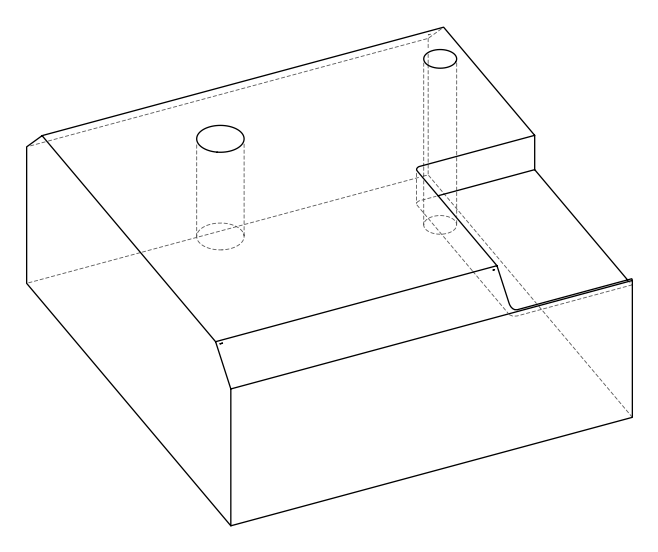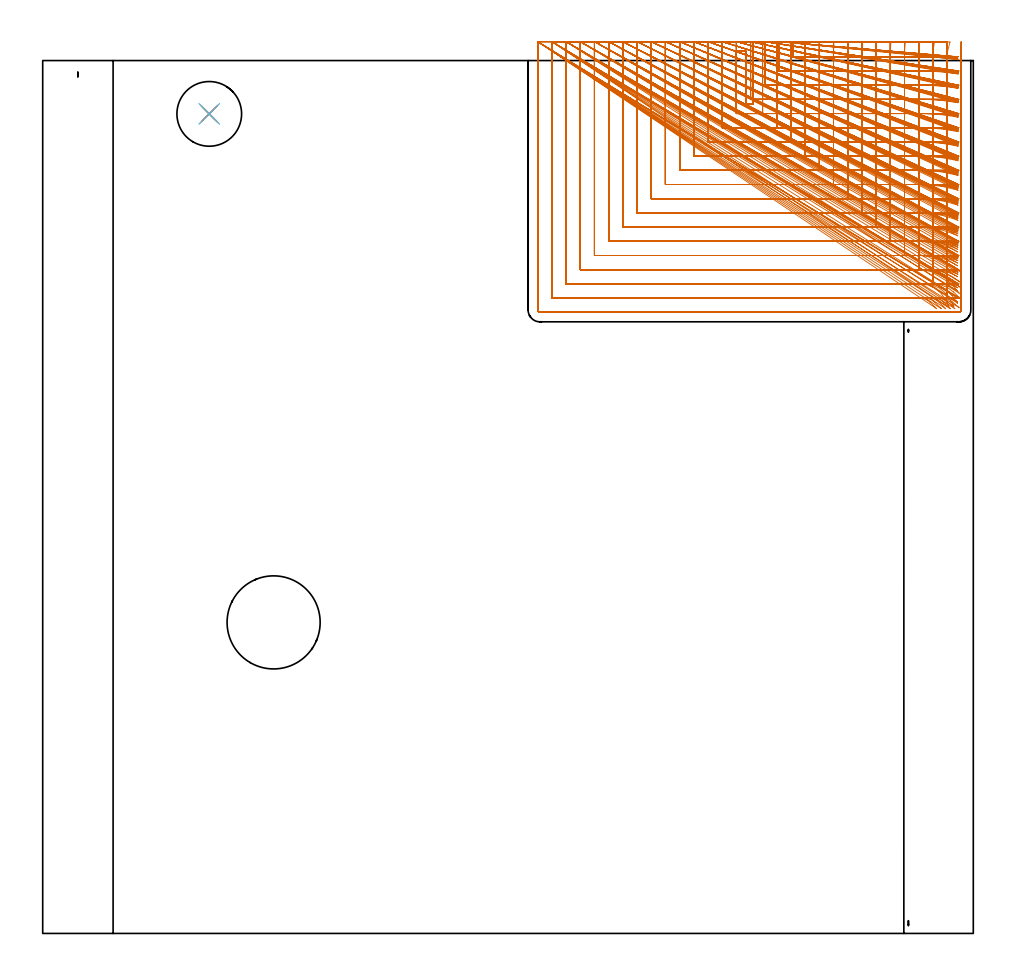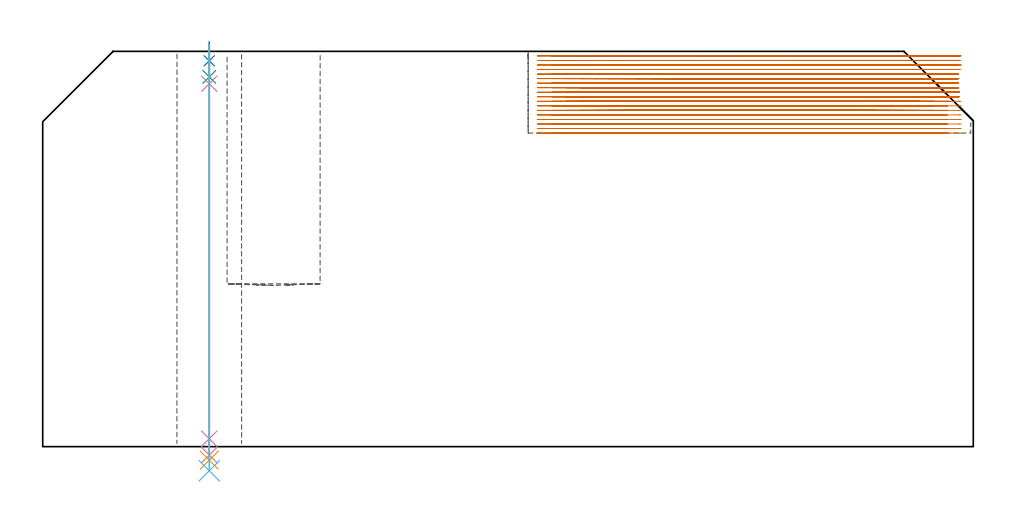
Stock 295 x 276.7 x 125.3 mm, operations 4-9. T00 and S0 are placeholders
(PLAN: 9 operations, 7 tool changes, 203.1 min)
(1 INDEXABLE_INSERT_DRILL_BLIND_HOLE_FROM_SOLID | STEP1POCKET | NXT0302_030 | 0.31 min | 50453 mm3)
(2 AREA_MILL | FG_CHAMFER_SURFACE | UGT0205_001 | 18.12 min | 68800 mm3)
(3 AREA_MILL_1 | FG_CHAMFER_SURFACE_1 | UGT0205_001 | 13.45 min | 60869 mm3)
(4 MILL_SLOT | SLOT_PARTIAL_RECTANGULAR | NXT0201_008 | Follow Part, ap 1.5, ae 75% | 169.48 min | 288285 mm3)
(5 SPOT_DRILL | STEP1HOLE | NXT0321_9005460120000 | 0.05 min | 173 mm3)
(6 DRILL_BLIND_HOLE_INTO_CENTER | STEP1HOLE | UGT0301_178 | 0.04 min | 105 mm3)
(7 GUN_DRILL_THROUGH_HOLE | STEP1HOLE | UGT0307_001 | 0.56 min | 2300 mm3)
(8 SPADE_DRILL_TO_ENLARGE_THROUGH_HOLE | STEP1HOLE | UGT0306_003 | 0.53 min | 12773 mm3)
(9 DRILL_TO_ENLARGE_THROUGH_HOLE | STEP1HOLE | UGT0301_050 | 0.54 min | 25967 mm3)
(TOOL NXT0302_030 | Index. Insert Drill 29.5mm [880-D2950L32-03] | D29.5 PA176 FL89 Z2)
(TOOL UGT0205_001 | Chamfer Mill 20 x 3 x 45 deg. | D20 FL50 Z2)
(TOOL NXT0201_008 | ENDMILL 6mm [2P460-0600-NA 1630] | D6 FL26 Z6)
(TOOL NXT0321_9005460120000 | NC Spot Drill, 142deg, 12mm, Carbide, Uncoated | D12 PA142 FL30 Z2)
(TOOL UGT0301_178 | Twist Drill 5.4 mm | D5.4 PA118 FL55 Z2)
(TOOL UGT0307_001 | Gun Drill 5 mm | D5 PA130 FL24 Z1)
(TOOL UGT0306_003 | Spade Drill 12.5mm | D12.5 PA132 FL10 Z2)
(TOOL UGT0301_050 | Twist Drill 20.5 mm | D20.5 PA118 FL145 Z2)
(OP 4 MILL_SLOT)
G17 G21 G94 G90
T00 M6
G54
G17 G0 G90 X237.9 Y282.7 S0 M3
G43 Z135.3 H1
Z123.861
G94 G1 Y279.7 F250.
Y277.9 F500.
X278.112
G2 X288.656 Y277.211 R81.
G1 X290.143 Y277.016 F250.
X233.4 Y282.7 F500.
Y279.7 F250.
Y273.4 F500.
X278.112
G2 X288.7 Y272.664 R76.5
G1 X290.185 Y272.456 F250.
X228.9 Y282.7 F500.
Y279.7 F250.
Y268.9 F500.
X278.112
G2 X288.7 Y268.117 R72.
G1 X290.183 Y267.897 F250.
X224.4 Y282.7 F500.
Y279.7 F250.
Y264.4 F500.
X278.112
G2 X288.699 Y263.565 R67.5
G1 X290.181 Y263.329 F250.
X219.9 Y282.7 F500.
Y279.7 F250.
Y259.9 F500.
X278.112
G2 X288.699 Y259.004 R63.
G1 X290.178 Y258.752 F250.
X215.4 Y282.7 F500.
Y279.7 F250.
Y255.4 F500.
X278.112
G2 X288.699 Y254.434 R58.5
G1 X290.174 Y254.163 F250.
X210.9 Y282.7 F500.
Y279.7 F250.
Y250.9 F500.
X278.112
G2 X288.699 Y249.852 R54.
G1 X290.17 Y249.558 F250.
X206.4 Y282.7 F500.
Y279.7 F250.
Y246.4 F500.
X278.112
G2 X288.699 Y245.255 R49.5
G1 X290.164 Y244.934 F250.
X201.9 Y282.7 F500.
Y279.7 F250.
Y241.9 F500.
X278.112
G2 X288.698 Y240.637 R45.
G1 X290.156 Y240.284 F250.
X197.4 Y282.7 F500.
Y279.7 F250.
Y237.4 F500.
X278.112
G2 X288.698 Y235.992 R40.5
G1 X290.146 Y235.6 F250.
X192.9 Y282.7 F500.
Y279.7 F250.
Y232.9 F500.
X278.112
G2 X288.698 Y231.308 R36.
G1 X290.132 Y230.867 F250.
X188.4 Y282.7 F500.
Y279.7 F250.
Y228.4 F500.
X278.112
G2 X288.698 Y226.568 R31.5
G1 X290.111 Y226.064 F250.
X183.9 Y282.7 F500.
Y279.7 F250.
Y223.9 F500.
X278.112
G2 X288.698 Y221.739 R27.
G1 X290.077 Y221.15 F250.
X179.4 Y282.7 F500.
Y279.7 F250.
Y219.4 F500.
X278.112
G2 X288.697 Y216.755 R22.5
G1 X290.021 Y216.049 F250.
X174.9 Y282.7 F500.
Y279.7 F250.
Y214.9 F500.
X278.112
G2 X288.697 Y211.459 R18.
G1 X291.124 Y209.695 F250.
X170.4 Y282.7 F500.
Y279.7 F250.
Y210.4 F500.
X278.112
G2 X288.697 Y205.28 R13.5
G1 X290.559 Y202.927 F250.
X165.9 Y282.7 F500.
Y279.7 F250.
Y205.9 F500.
X278.112
G2 X286.154 Y200.941 R9.
G1 X287.501 Y198.26 F250.
X161.4 Y282.7 F500.
Y279.7 F250.
Y201.4 F500.
X278.112
G2 X281.244 Y200.131 R4.5
G1 X283.398 Y198.043 F250.
X156.9 Y282.7 F500.
Y279.7 F250.
Y197.6 F500.
G3 X157.6 Y196.9 R0.7
G1 X278.112
X281.112 F250.
G0 Z135.3
X237.9 Y282.7
Z122.422
G1 Y279.7
Y277.9 F500.
X279.552
G2 X288.619 Y277.391 R81.
G1 X290.11 Y277.223 F250.
X233.4 Y282.7 F500.
Y279.7 F250.
Y273.4 F500.
X279.552
G2 X288.7 Y272.851 R76.5
G1 X290.189 Y272.672 F250.
X228.9 Y282.7 F500.
Y279.7 F250.
Y268.9 F500.
X279.552
G2 X288.7 Y268.317 R72.
G1 X290.187 Y268.126 F250.
X224.4 Y282.7 F500.
Y279.7 F250.
Y264.4 F500.
X279.552
G2 X288.699 Y263.777 R67.5
G1 X290.186 Y263.574 F250.
X219.9 Y282.7 F500.
Y279.7 F250.
Y259.9 F500.
X279.552
G2 X288.699 Y259.232 R63.
G1 X290.183 Y259.015 F250.
X215.4 Y282.7 F500.
Y279.7 F250.
Y255.4 F500.
X279.552
G2 X288.699 Y254.68 R58.5
G1 X290.181 Y254.446 F250.
X210.9 Y282.7 F500.
Y279.7 F250.
Y250.9 F500.
X279.552
G2 X288.699 Y250.12 R54.
G1 X290.177 Y249.866 F250.
X206.4 Y282.7 F500.
Y279.7 F250.
Y246.4 F500.
X279.552
G2 X288.699 Y245.548 R49.5
G1 X290.173 Y245.27 F250.
X201.9 Y282.7 F500.
Y279.7 F250.
Y241.9 F500.
X279.552
G2 X288.698 Y240.961 R45.
G1 X290.167 Y240.656 F250.
X197.4 Y282.7 F500.
Y279.7 F250.
Y237.4 F500.
X279.552
G2 X288.698 Y236.354 R40.5
G1 X290.159 Y236.015 F250.
X192.9 Y282.7 F500.
Y279.7 F250.
Y232.9 F500.
X279.552
G2 X288.698 Y231.719 R36.
G1 X290.149 Y231.338 F250.
X188.4 Y282.7 F500.
Y279.7 F250.
Y228.4 F500.
X279.552
G2 X288.698 Y227.043 R31.5
G1 X290.133 Y226.607 F250.
X183.9 Y282.7 F500.
Y279.7 F250.
Y223.9 F500.
X279.552
G2 X288.698 Y222.304 R27.
G1 X290.109 Y221.796 F250.
X179.4 Y282.7 F500.
Y279.7 F250.
Y219.4 F500.
X279.552
G2 X288.697 Y217.457 R22.5
G1 X290.068 Y216.848 F250.
X174.9 Y282.7 F500.
Y279.7 F250.
Y214.9 F500.
X279.552
G2 X288.697 Y212.404 R18.
G1 X289.989 Y211.642 F250.
X170.4 Y282.7 F500.
Y279.7 F250.
Y210.4 F500.
X279.552
G2 X288.697 Y206.831 R13.5
G1 X290.904 Y204.798 F250.
X165.9 Y282.7 F500.
Y279.7 F250.
Y205.9 F500.
X279.552
G2 X287.347 Y201.399 R9.
G1 X288.846 Y198.8 F250.
X161.4 Y282.7 F500.
Y279.7 F250.
Y201.4 F500.
X279.552
G2 X282.686 Y200.129 R4.5
G1 X284.839 Y198.04 F250.
X156.9 Y282.7 F500.
Y279.7 F250.
Y197.6 F500.
G3 X157.6 Y196.9 R0.7
G1 X279.552
X282.552 F250.
G0 Z135.3
X237.9 Y282.7
Z120.983
G1 Y279.7
Y277.9 F500.
X280.989
G2 X288.579 Y277.544 R81.
G1 X290.072 Y277.403 F250.
X233.4 Y282.7 F500.
Y279.7 F250.
Y273.4 F500.
X280.989
G2 X288.7 Y273.01 R76.5
G1 X290.192 Y272.859 F250.
X228.9 Y282.7 F500.
Y279.7 F250.
Y268.9 F500.
X280.989
G2 X288.7 Y268.486 R72.
G1 X290.191 Y268.325 F250.
X224.4 Y282.7 F500.
Y279.7 F250.
Y264.4 F500.
X280.989
G2 X288.699 Y263.958 R67.5
G1 X290.19 Y263.787 F250.
X219.9 Y282.7 F500.
Y279.7 F250.
Y259.9 F500.
X280.989
G2 X288.699 Y259.426 R63.
G1 X290.188 Y259.243 F250.
X215.4 Y282.7 F500.
Y279.7 F250.
Y255.4 F500.
X280.989
G2 X288.699 Y254.89 R58.5
G1 X290.186 Y254.692 F250.
X210.9 Y282.7 F500.
Y279.7 F250.
Y250.9 F500.
X280.989
G2 X288.699 Y250.347 R54.
G1 X290.183 Y250.133 F250.
X206.4 Y282.7 F500.
Y279.7 F250.
Y246.4 F500.
X280.989
G2 X288.699 Y245.796 R49.5
G1 X290.18 Y245.562 F250.
X201.9 Y282.7 F500.
Y279.7 F250.
Y241.9 F500.
X280.989
G2 X288.698 Y241.235 R45.
G1 X290.176 Y240.978 F250.
X197.4 Y282.7 F500.
Y279.7 F250.
Y237.4 F500.
X280.989
G2 X288.698 Y236.659 R40.5
G1 X290.171 Y236.374 F250.
X192.9 Y282.7 F500.
Y279.7 F250.
Y232.9 F500.
X280.989
G2 X288.698 Y232.065 R36.
G1 X290.163 Y231.744 F250.
X188.4 Y282.7 F500.
Y279.7 F250.
Y228.4 F500.
X280.989
G2 X288.698 Y227.442 R31.5
G1 X290.152 Y227.075 F250.
X183.9 Y282.7 F500.
Y279.7 F250.
Y223.9 F500.
X280.989
G2 X288.698 Y222.776 R27.
G1 X290.135 Y222.348 F250.
X179.4 Y282.7 F500.
Y279.7 F250.
Y219.4 F500.
X280.989
G2 X288.697 Y218.038 R22.5
G1 X290.107 Y217.524 F250.
X174.9 Y282.7 F500.
Y279.7 F250.
Y214.9 F500.
X280.989
G2 X288.697 Y213.166 R18.
G1 X290.053 Y212.524 F250.
X170.4 Y282.7 F500.
Y279.7 F250.
Y210.4 F500.
X280.989
G2 X288.697 Y207.983 R13.5
G1 X291.16 Y206.27 F250.
X165.9 Y282.7 F500.
Y279.7 F250.
Y205.9 F500.
X280.989
G2 X288.257 Y202.207 R9.
G1 X290.026 Y199.784 F250.
X161.4 Y282.7 F500.
Y279.7 F250.
Y201.4 F500.
X280.989
G2 X284.121 Y200.131 R4.5
G1 X286.275 Y198.043 F250.
X156.9 Y282.7 F500.
Y279.7 F250.
Y197.6 F500.
G3 X157.6 Y196.9 R0.7
G1 X280.989
X283.989 F250.
G0 Z135.3
X237.9 Y282.7
Z119.544
G1 Y279.7
Y277.9 F500.
X282.435
G2 X288.539 Y277.67 R81.
G1 X290.035 Y277.557 F250.
X233.4 Y282.7 F500.
Y279.7 F250.
Y273.4 F500.
X282.435
G2 X288.7 Y273.143 R76.5
G1 X290.195 Y273.02 F250.
X228.9 Y282.7 F500.
Y279.7 F250.
Y268.9 F500.
X282.435
G2 X288.7 Y268.627 R72.
G1 X290.194 Y268.496 F250.
X224.4 Y282.7 F500.
Y279.7 F250.
Y264.4 F500.
X282.435
G2 X288.699 Y264.109 R67.5
G1 X290.193 Y263.97 F250.
X219.9 Y282.7 F500.
Y279.7 F250.
Y259.9 F500.
X282.435
G2 X288.699 Y259.588 R63.
G1 X290.192 Y259.439 F250.
X215.4 Y282.7 F500.
Y279.7 F250.
Y255.4 F500.
X282.435
G2 X288.699 Y255.064 R58.5
G1 X290.19 Y254.903 F250.
X210.9 Y282.7 F500.
Y279.7 F250.
Y250.9 F500.
X282.435
G2 X288.699 Y250.536 R54.
G1 X290.189 Y250.362 F250.
X206.4 Y282.7 F500.
Y279.7 F250.
Y246.4 F500.
X282.435
G2 X288.699 Y246.002 R49.5
G1 X290.187 Y245.812 F250.
X201.9 Y282.7 F500.
Y279.7 F250.
Y241.9 F500.
X282.435
G2 X288.698 Y241.462 R45.
G1 X290.184 Y241.253 F250.
X197.4 Y282.7 F500.
Y279.7 F250.
Y237.4 F500.
X282.435
G2 X288.698 Y236.913 R40.5
G1 X290.18 Y236.681 F250.
X192.9 Y282.7 F500.
Y279.7 F250.
Y232.9 F500.
X282.435
G2 X288.698 Y232.351 R36.
G1 X290.175 Y232.09 F250.
X188.4 Y282.7 F500.
Y279.7 F250.
Y228.4 F500.
X282.435
G2 X288.698 Y227.771 R31.5
G1 X290.168 Y227.473 F250.
X183.9 Y282.7 F500.
Y279.7 F250.
Y223.9 F500.
X282.435
G2 X288.698 Y223.164 R27.
G1 X290.157 Y222.816 F250.
X179.4 Y282.7 F500.
Y279.7 F250.
Y219.4 F500.
X282.435
G2 X288.697 Y218.511 R22.5
G1 X290.138 Y218.094 F250.
X174.9 Y282.7 F500.
Y279.7 F250.
Y214.9 F500.
X282.435
G2 X288.697 Y213.776 R18.
G1 X290.103 Y213.254 F250.
X170.4 Y282.7 F500.
Y279.7 F250.
Y210.4 F500.
X282.435
G2 X288.697 Y208.86 R13.5
G1 X290.026 Y208.164 F250.
X165.9 Y282.7 F500.
Y279.7 F250.
Y205.9 F500.
X282.435
G2 X288.696 Y203.366 R9.
G1 X290.851 Y201.279 F250.
X161.4 Y282.7 F500.
Y279.7 F250.
Y201.4 F500.
X282.435
G2 X285.564 Y200.135 R4.5
G1 X287.72 Y198.049 F250.
X156.9 Y282.7 F500.
Y279.7 F250.
Y197.6 F500.
G3 X157.6 Y196.9 R0.7
G1 X282.435
X285.435 F250.
G0 Z135.3
X237.9 Y282.7
Z118.105
G1 Y279.7
Y277.9 F500.
X283.869
G2 X288.504 Y277.767 R81.
G1 X290.001 Y277.681 F250.
X233.4 Y282.7 F500.
Y279.7 F250.
Y273.4 F500.
X283.869
G2 X288.7 Y273.247 R76.5
G1 X290.197 Y273.153 F250.
X228.9 Y282.7 F500.
Y279.7 F250.
Y268.9 F500.
X283.869
G2 X288.7 Y268.738 R72.
G1 X290.196 Y268.637 F250.
X224.4 Y282.7 F500.
Y279.7 F250.
Y264.4 F500.
X283.869
G2 X288.699 Y264.227 R67.5
G1 X290.196 Y264.12 F250.
X219.9 Y282.7 F500.
Y279.7 F250.
Y259.9 F500.
X283.869
G2 X288.699 Y259.715 R63.
G1 X290.195 Y259.6 F250.
X215.4 Y282.7 F500.
Y279.7 F250.
Y255.4 F500.
X283.869
G2 X288.699 Y255.2 R58.5
G1 X290.194 Y255.076 F250.
X210.9 Y282.7 F500.
Y279.7 F250.
Y250.9 F500.
X283.869
G2 X288.699 Y250.684 R54.
G1 X290.193 Y250.549 F250.
X206.4 Y282.7 F500.
Y279.7 F250.
Y246.4 F500.
X283.869
G2 X288.699 Y246.164 R49.5
G1 X290.191 Y246.018 F250.
X201.9 Y282.7 F500.
Y279.7 F250.
Y241.9 F500.
X283.869
G2 X288.698 Y241.64 R45.
G1 X290.19 Y241.479 F250.
X197.4 Y282.7 F500.
Y279.7 F250.
Y237.4 F500.
X283.869
G2 X288.698 Y237.111 R40.5
G1 X290.188 Y236.932 F250.
X192.9 Y282.7 F500.
Y279.7 F250.
Y232.9 F500.
X283.869
G2 X288.698 Y232.575 R36.
G1 X290.184 Y232.374 F250.
X188.4 Y282.7 F500.
Y279.7 F250.
Y228.4 F500.
X283.869
G2 X288.698 Y228.028 R31.5
G1 X290.18 Y227.798 F250.
X183.9 Y282.7 F500.
Y279.7 F250.
Y223.9 F500.
X283.869
G2 X288.698 Y223.465 R27.
G1 X290.173 Y223.197 F250.
X179.4 Y282.7 F500.
Y279.7 F250.
Y219.4 F500.
X283.869
G2 X288.697 Y218.876 R22.5
G1 X290.162 Y218.554 F250.
X174.9 Y282.7 F500.
Y279.7 F250.
Y214.9 F500.
X283.869
G2 X288.697 Y214.24 R18.
G1 X290.142 Y213.838 F250.
X170.4 Y282.7 F500.
Y279.7 F250.
Y210.4 F500.
X283.869
G2 X288.697 Y209.507 R13.5
G1 X290.098 Y208.971 F250.
X165.9 Y282.7 F500.
Y279.7 F250.
Y205.9 F500.
X283.869
G2 X288.697 Y204.496 R9.
G1 X289.963 Y203.691 F250.
X161.4 Y282.7 F500.
Y279.7 F250.
Y201.4 F500.
X283.869
G2 X287. Y200.132 R4.5
G1 X289.155 Y198.045 F250.
X156.9 Y282.7 F500.
Y279.7 F250.
Y197.6 F500.
G3 X157.6 Y196.9 R0.7
G1 X283.869
X286.869 F250.
G0 Z135.3
X237.9 Y282.7
Z116.667
G1 Y279.7
Y277.9 F500.
X285.305
G2 X288.476 Y277.838 R81.
G1 X289.975 Y277.779 F250.
X233.4 Y282.7 F500.
Y279.7 F250.
Y273.4 F500.
X285.305
G2 X288.7 Y273.325 R76.5
G1 X290.198 Y273.258 F250.
X228.9 Y282.7 F500.
Y279.7 F250.
Y268.9 F500.
X285.305
G2 X288.7 Y268.82 R72.
G1 X290.198 Y268.749 F250.
X224.4 Y282.7 F500.
Y279.7 F250.
Y264.4 F500.
X285.305
G2 X288.699 Y264.315 R67.5
G1 X290.198 Y264.239 F250.
X219.9 Y282.7 F500.
Y279.7 F250.
Y259.9 F500.
X285.305
G2 X288.699 Y259.808 R63.
G1 X290.197 Y259.728 F250.
X215.4 Y282.7 F500.
Y279.7 F250.
Y255.4 F500.
X285.305
G2 X288.699 Y255.301 R58.5
G1 X290.197 Y255.214 F250.
X210.9 Y282.7 F500.
Y279.7 F250.
Y250.9 F500.
X285.305
G2 X288.699 Y250.793 R54.
G1 X290.196 Y250.699 F250.
X206.4 Y282.7 F500.
Y279.7 F250.
Y246.4 F500.
X285.305
G2 X288.699 Y246.284 R49.5
G1 X290.195 Y246.181 F250.
X201.9 Y282.7 F500.
Y279.7 F250.
Y241.9 F500.
X285.305
G2 X288.698 Y241.772 R45.
G1 X290.194 Y241.659 F250.
X197.4 Y282.7 F500.
Y279.7 F250.
Y237.4 F500.
X285.305
G2 X288.698 Y237.258 R40.5
G1 X290.193 Y237.132 F250.
X192.9 Y282.7 F500.
Y279.7 F250.
Y232.9 F500.
X285.305
G2 X288.698 Y232.74 R36.
G1 X290.191 Y232.598 F250.
X188.4 Y282.7 F500.
Y279.7 F250.
Y228.4 F500.
X285.305
G2 X288.698 Y228.217 R31.5
G1 X290.189 Y228.055 F250.
X183.9 Y282.7 F500.
Y279.7 F250.
Y223.9 F500.
X285.305
G2 X288.698 Y223.686 R27.
G1 X290.186 Y223.497 F250.
X179.4 Y282.7 F500.
Y279.7 F250.
Y219.4 F500.
X285.305
G2 X288.697 Y219.143 R22.5
G1 X290.18 Y218.917 F250.
X174.9 Y282.7 F500.
Y279.7 F250.
Y214.9 F500.
X285.305
G2 X288.697 Y214.577 R18.
G1 X290.17 Y214.295 F250.
X170.4 Y282.7 F500.
Y279.7 F250.
Y210.4 F500.
X285.305
G2 X288.697 Y209.967 R13.5
G1 X290.149 Y209.59 F250.
X165.9 Y282.7 F500.
Y279.7 F250.
Y205.9 F500.
X285.305
G2 X288.697 Y205.236 R9.
G1 X290.086 Y204.671 F250.
X161.4 Y282.7 F500.
Y279.7 F250.
Y201.4 F500.
X285.305
G2 X288.218 Y200.33 R4.5
G1 X290.504 Y198.388 F250.
X156.9 Y282.7 F500.
Y279.7 F250.
Y197.6 F500.
G3 X157.6 Y196.9 R0.7
G1 X285.305
X288.305 F250.
G0 Z135.3
X237.9 Y282.7
Z115.228
G1 Y279.7
Y277.9 F500.
X286.665
G2 X288.458 Y277.88 R81.
G1 X289.958 Y277.847 F250.
X233.4 Y282.7 F500.
Y279.7 F250.
Y273.4 F500.
X286.665
G2 X288.7 Y273.373 R76.5
G1 X290.199 Y273.333 F250.
X228.9 Y282.7 F500.
Y279.7 F250.
Y268.9 F500.
X286.665
G2 X288.7 Y268.871 R72.
G1 X290.199 Y268.829 F250.
X224.4 Y282.7 F500.
Y279.7 F250.
Y264.4 F500.
X286.665
G2 X288.699 Y264.369 R67.5
G1 X290.199 Y264.324 F250.
X219.9 Y282.7 F500.
Y279.7 F250.
Y259.9 F500.
X286.665
G2 X288.699 Y259.867 R63.
G1 X290.198 Y259.819 F250.
X215.4 Y282.7 F500.
Y279.7 F250.
Y255.4 F500.
X286.665
G2 X288.699 Y255.365 R58.5
G1 X290.198 Y255.312 F250.
X210.9 Y282.7 F500.
Y279.7 F250.
Y250.9 F500.
X286.665
G2 X288.699 Y250.862 R54.
G1 X290.198 Y250.805 F250.
X206.4 Y282.7 F500.
Y279.7 F250.
Y246.4 F500.
X286.665
G2 X288.699 Y246.358 R49.5
G1 X290.197 Y246.297 F250.
X201.9 Y282.7 F500.
Y279.7 F250.
Y241.9 F500.
X286.665
G2 X288.698 Y241.854 R45.
G1 X290.197 Y241.786 F250.
X197.4 Y282.7 F500.
Y279.7 F250.
Y237.4 F500.
X286.665
G2 X288.698 Y237.349 R40.5
G1 X290.196 Y237.274 F250.
X192.9 Y282.7 F500.
Y279.7 F250.
Y232.9 F500.
X286.665
G2 X288.698 Y232.843 R36.
G1 X290.196 Y232.758 F250.
X188.4 Y282.7 F500.
Y279.7 F250.
Y228.4 F500.
X286.665
G2 X288.698 Y228.334 R31.5
G1 X290.195 Y228.238 F250.
X183.9 Y282.7 F500.
Y279.7 F250.
Y223.9 F500.
X286.665
G2 X288.698 Y223.823 R27.
G1 X290.193 Y223.71 F250.
X179.4 Y282.7 F500.
Y279.7 F250.
Y219.4 F500.
X286.665
G2 X288.697 Y219.308 R22.5
G1 X290.191 Y219.173 F250.
X174.9 Y282.7 F500.
Y279.7 F250.
Y214.9 F500.
X286.665
G2 X288.697 Y214.785 R18.
G1 X290.188 Y214.616 F250.
X170.4 Y282.7 F500.
Y279.7 F250.
Y210.4 F500.
X286.665
G2 X288.697 Y210.246 R13.5
G1 X290.18 Y210.02 F250.
X165.9 Y282.7 F500.
Y279.7 F250.
Y205.9 F500.
X286.665
G2 X288.697 Y205.668 R9.
G1 X290.158 Y205.329 F250.
X161.4 Y282.7 F500.
Y279.7 F250.
Y201.4 F500.
X286.665
G2 X288.697 Y200.915 R4.5
G1 X290.035 Y200.238 F250.
X156.9 Y282.7 F500.
Y279.7 F250.
Y197.6 F500.
G3 X157.6 Y196.9 R0.7
G1 X286.665
X289.665 F250.
G0 Z135.3
X237.9 Y282.7
Z113.789
G1 Y279.7
Y277.9 F500.
X287.812
G2 X288.451 Y277.897 R81.
G1 X289.951 Y277.886 F250.
X233.4 Y282.7 F500.
Y279.7 F250.
Y273.4 F500.
X287.812
G2 X288.7 Y273.395 R76.5
G1 X290.2 Y273.377 F250.
X228.9 Y282.7 F500.
Y279.7 F250.
Y268.9 F500.
X287.812
G2 X288.7 Y268.895 R72.
G1 X290.2 Y268.876 F250.
X224.4 Y282.7 F500.
Y279.7 F250.
Y264.4 F500.
X287.812
G2 X288.699 Y264.394 R67.5
G1 X290.199 Y264.374 F250.
X219.9 Y282.7 F500.
Y279.7 F250.
Y259.9 F500.
X287.812
G2 X288.699 Y259.894 R63.
G1 X290.199 Y259.873 F250.
X215.4 Y282.7 F500.
Y279.7 F250.
Y255.4 F500.
X287.812
G2 X288.699 Y255.393 R58.5
G1 X290.199 Y255.371 F250.
X210.9 Y282.7 F500.
Y279.7 F250.
Y250.9 F500.
X287.812
G2 X288.699 Y250.893 R54.
G1 X290.199 Y250.868 F250.
X206.4 Y282.7 F500.
Y279.7 F250.
Y246.4 F500.
X287.812
G2 X288.699 Y246.392 R49.5
G1 X290.198 Y246.365 F250.
X201.9 Y282.7 F500.
Y279.7 F250.
Y241.9 F500.
X287.812
G2 X288.698 Y241.891 R45.
G1 X290.198 Y241.862 F250.
X197.4 Y282.7 F500.
Y279.7 F250.
Y237.4 F500.
X287.812
G2 X288.698 Y237.39 R40.5
G1 X290.198 Y237.357 F250.
X192.9 Y282.7 F500.
Y279.7 F250.
Y232.9 F500.
X287.812
G2 X288.698 Y232.889 R36.
G1 X290.198 Y232.852 F250.
X188.4 Y282.7 F500.
Y279.7 F250.
Y228.4 F500.
X287.812
G2 X288.698 Y228.388 R31.5
G1 X290.197 Y228.345 F250.
X183.9 Y282.7 F500.
Y279.7 F250.
Y223.9 F500.
X287.812
G2 X288.698 Y223.885 R27.
G1 X290.197 Y223.836 F250.
X179.4 Y282.7 F500.
Y279.7 F250.
Y219.4 F500.
X287.812
G2 X288.697 Y219.383 R22.5
G1 X290.196 Y219.324 F250.
X174.9 Y282.7 F500.
Y279.7 F250.
Y214.9 F500.
X287.812
G2 X288.697 Y214.878 R18.
G1 X290.195 Y214.804 F250.
X170.4 Y282.7 F500.
Y279.7 F250.
Y210.4 F500.
X287.812
G2 X288.697 Y210.371 R13.5
G1 X290.194 Y210.273 F250.
X165.9 Y282.7 F500.
Y279.7 F250.
Y205.9 F500.
X287.812
G2 X288.697 Y205.856 R9.
G1 X290.19 Y205.709 F250.
X161.4 Y282.7 F500.
Y279.7 F250.
Y201.4 F500.
X287.812
G2 X288.697 Y201.312 R4.5
G1 X290.197 F250.
X156.9 Y282.7 F500.
Y279.7 F250.
Y197.6 F500.
G3 X157.6 Y196.9 R0.7
G1 X287.812
X289.312 F250.
G0 Z135.3
X237.9 Y282.7
Z112.35
G1 Y279.7
Y277.9 F500.
X288.699
X290.199 F250.
X233.4 Y282.7 F500.
Y279.7 F250.
Y273.4 F500.
X288.95
X290.45 F250.
X228.9 Y282.7 F500.
Y279.7 F250.
Y268.9 F500.
X288.95
X290.45 F250.
X224.4 Y282.7 F500.
Y279.7 F250.
Y264.4 F500.
X288.949
X290.449 F250.
X219.9 Y282.7 F500.
Y279.7 F250.
Y259.9 F500.
X288.949
X290.449 F250.
X215.4 Y282.7 F500.
Y279.7 F250.
Y255.4 F500.
X288.949
X290.449 F250.
X210.9 Y282.7 F500.
Y279.7 F250.
Y250.9 F500.
X288.949
X290.449 F250.
X206.4 Y282.7 F500.
Y279.7 F250.
Y246.4 F500.
X288.949
X290.449 F250.
X201.9 Y282.7 F500.
Y279.7 F250.
Y241.9 F500.
X288.949
X290.449 F250.
X197.4 Y282.7 F500.
Y279.7 F250.
Y237.4 F500.
X288.949
X290.449 F250.
X192.9 Y282.7 F500.
Y279.7 F250.
Y232.9 F500.
X288.949
X290.449 F250.
X188.4 Y282.7 F500.
Y279.7 F250.
Y228.4 F500.
X288.948
X290.448 F250.
X183.9 Y282.7 F500.
Y279.7 F250.
Y223.9 F500.
X288.948
X290.448 F250.
X179.4 Y282.7 F500.
Y279.7 F250.
Y219.4 F500.
X288.948
X290.448 F250.
X174.9 Y282.7 F500.
Y279.7 F250.
Y214.9 F500.
X288.948
X290.448 F250.
X170.4 Y282.7 F500.
Y279.7 F250.
Y210.4 F500.
X288.948
X290.448 F250.
X165.9 Y282.7 F500.
Y279.7 F250.
Y205.9 F500.
X288.948
X290.448 F250.
X161.4 Y282.7 F500.
Y279.7 F250.
Y201.4 F500.
X288.948
X290.448 Y201.399 F250.
X156.9 Y282.7 F500.
Y279.7 F250.
Y197.6 F500.
G3 X157.6 Y196.9 R0.7
G1 X288.945
X290.445 F250.
G0 Z135.3
X237.9 Y282.7
Z110.911
G1 Y279.7
Y277.9 F500.
X290.138
X233.4 Y282.7
Y279.7 F250.
Y273.4 F500.
X290.389
X228.9 Y282.7
Y279.7 F250.
Y268.9 F500.
X290.388
X224.4 Y282.7
Y279.7 F250.
Y264.4 F500.
X290.388
X219.9 Y282.7
Y279.7 F250.
Y259.9 F500.
X290.388
X215.4 Y282.7
Y279.7 F250.
Y255.4 F500.
X290.388
X210.9 Y282.7
Y279.7 F250.
Y250.9 F500.
X290.388
X206.4 Y282.7
Y279.7 F250.
Y246.4 F500.
X290.388
X201.9 Y282.7
Y279.7 F250.
Y241.9 F500.
X290.388
X197.4 Y282.7
Y279.7 F250.
Y237.4 F500.
X290.388
X192.9 Y282.7
Y279.7 F250.
Y232.9 F500.
X290.387
X188.4 Y282.7
Y279.7 F250.
Y228.4 F500.
X290.387
X183.9 Y282.7
Y279.7 F250.
Y223.9 F500.
X290.387
X179.4 Y282.7
Y279.7 F250.
Y219.4 F500.
X290.387
X174.9 Y282.7
Y279.7 F250.
Y214.9 F500.
X290.387
X170.4 Y282.7
Y279.7 F250.
Y210.4 F500.
X290.387
X165.9 Y282.7
Y279.7 F250.
Y205.9 F500.
X290.387
X161.4 Y282.7
Y279.7 F250.
Y201.4 F500.
X290.387
X156.9 Y282.7
Y279.7 F250.
Y197.6 F500.
G3 X157.6 Y196.9 R0.7
G1 X290.385
G0 Z135.3
X225.263 Y282.7
Z109.472
G1 X225.21 Y279.7 F250.
G3 X225.2 Y278.536 R66. F500.
G1 Y262.9
X222.9
Y279.7
X219.9
Y259.9
X228.2
Y278.536
G2 X228.211 Y279.7 R63.
G1 X228.266 Y282.699 F250.
X215.4 Y282.7
Y279.7
Y255.4 F500.
X232.7
Y278.536
G2 X232.712 Y279.7 R58.5
G1 X232.771 Y282.699 F250.
X210.9 Y282.7
Y279.7
Y250.9 F500.
X237.2
Y278.536
G2 X237.213 Y279.7 R54.
G1 X237.277 Y282.699 F250.
X206.4 Y282.7
Y279.7
Y246.4 F500.
X241.7
Y278.536
G2 X241.714 Y279.7 R49.5
G1 X241.784 Y282.699 F250.
X201.9 Y282.7
Y279.7
Y241.9 F500.
X246.2
Y278.536
G2 X246.215 Y279.7 R45.
G1 X246.293 Y282.699 F250.
X197.4 Y282.7
Y279.7
Y237.4 F500.
X250.7
Y278.536
G2 X250.717 Y279.7 R40.5
G1 X250.803 Y282.699 F250.
X192.9 Y282.7
Y279.7
Y232.9 F500.
X255.2
Y278.536
G2 X255.219 Y279.7 R36.
G1 X255.316 Y282.698 F250.
X188.4 Y282.7
Y279.7
Y228.4 F500.
X259.7
Y278.536
G2 X259.722 Y279.7 R31.5
G1 X259.832 Y282.698 F250.
X183.9 Y282.7
Y279.7
Y223.9 F500.
X264.2
Y278.536
G2 X264.225 Y279.7 R27.
G1 X264.354 Y282.697 F250.
X179.4 Y282.7
Y279.7
Y219.4 F500.
X268.7
Y278.536
G2 X268.73 Y279.7 R22.5
G1 X268.885 Y282.696 F250.
X174.9 Y282.7
Y279.7
Y214.9 F500.
X273.2
Y278.536
G2 X273.238 Y279.7 R18.
G1 X273.432 Y282.694 F250.
X170.4 Y282.7
Y279.7
Y210.4 F500.
X277.7
Y278.536
G2 X277.75 Y279.7 R13.5
G1 X278.009 Y282.689 F250.
X165.9 Y282.7
Y279.7
Y205.9 F500.
X282.2
Y278.536
G2 X282.276 Y279.7 R9.
G1 X282.664 Y282.675 F250.
X161.4 Y282.7
Y279.7
Y201.4 F500.
X286.7
Y278.536
G2 X286.853 Y279.7 R4.5
G1 X287.629 Y282.598 F250.
X156.9 Y282.7
Y279.7
Y197.6 F500.
G3 X157.6 Y196.9 R0.7
G1 X290.5
G3 X291.2 Y197.6 R0.7
G1 Y278.536
Y281.536 F250.
G0 X225.207 Y282.7 Z108.033
G1 X225.2 Y279.7
Y279.551 F500.
Y262.9
X222.9
Y279.7
X219.9
Y259.9
X228.2
Y279.551
Y279.7
X228.207 Y282.7 F250.
X215.4
Y279.7
Y255.4 F500.
X232.7
Y279.551
Y279.7
X232.708 Y282.7 F250.
X210.9
Y279.7
Y250.9 F500.
X237.2
Y279.551
Y279.7
X237.208 Y282.7 F250.
X206.4
Y279.7
Y246.4 F500.
X241.7
Y279.551
Y279.7
X241.709 Y282.7 F250.
X201.9
Y279.7
Y241.9 F500.
X246.2
Y279.551
Y279.7
X246.21 Y282.7 F250.
X197.4
Y279.7
Y237.4 F500.
X250.7
Y279.551
Y279.7
X250.711 Y282.7 F250.
X192.9
Y279.7
Y232.9 F500.
X255.2
Y279.551
Y279.7
X255.213 Y282.7 F250.
X188.4
Y279.7
Y228.4 F500.
X259.7
Y279.551
Y279.7
X259.715 Y282.7 F250.
X183.9
Y279.7
Y223.9 F500.
X264.2
Y279.551
Y279.7
X264.217 Y282.7 F250.
X179.4
Y279.7
Y219.4 F500.
X268.7
Y279.551
Y279.7
X268.72 Y282.7 F250.
X174.9
Y279.7
Y214.9 F500.
X273.2
Y279.551
X273.201 Y279.7
X273.225 Y282.7 F250.
X170.4
Y279.7
Y210.4 F500.
X277.7
Y279.551
X277.701 Y279.7
X277.734 Y282.7 F250.
X165.9
Y279.7
Y205.9 F500.
X282.2
Y279.551
X282.201 Y279.7
X282.251 Y282.7 F250.
X161.4
Y279.7
Y201.4 F500.
X286.7
Y279.551
X286.702 Y279.7
X286.802 Y282.698 F250.
X156.9 Y282.7
Y279.7
Y197.6 F500.
G3 X157.6 Y196.9 R0.7
G1 X290.5
G3 X291.2 Y197.6 R0.7
G1 Y279.551
Y282.551 F250.
G0 X225.2 Y282.7 Z106.594
G1 Y279.7
Y262.9 F500.
X222.9
Y279.7
X219.9
Y259.9
X228.2
Y279.7
Y282.7 F250.
X215.4
Y279.7
Y255.4 F500.
X232.7
Y279.7
Y282.7 F250.
X210.9
Y279.7
Y250.9 F500.
X237.2
Y279.7
Y282.7 F250.
X206.4
Y279.7
Y246.4 F500.
X241.7
Y279.7
Y282.7 F250.
X201.9
Y279.7
Y241.9 F500.
X246.2
Y279.7
Y282.7 F250.
X197.4
Y279.7
Y237.4 F500.
X250.7
Y279.7
Y282.7 F250.
X192.9
Y279.7
Y232.9 F500.
X255.2
Y279.7
Y282.7 F250.
X188.4
Y279.7
Y228.4 F500.
X259.7
Y279.7
Y282.7 F250.
X183.9
Y279.7
Y223.9 F500.
X264.2
Y279.7
Y282.7 F250.
X179.4
Y279.7
Y219.4 F500.
X268.7
Y279.7
Y282.7 F250.
X174.9
Y279.7
Y214.9 F500.
X273.2
Y279.7
Y282.7 F250.
X170.4
Y279.7
Y210.4 F500.
X277.7
Y279.7
Y282.7 F250.
X165.9
Y279.7
Y205.9 F500.
X282.2
Y279.7
Y282.7 F250.
X161.4
Y279.7
Y201.4 F500.
X286.7
Y279.7
Y282.7 F250.
X156.9
Y279.7
Y197.6 F500.
G3 X157.6 Y196.9 R0.7
G1 X290.5
G3 X291.2 Y197.6 R0.7
G1 Y279.7
Y282.7 F250.
G0 X225.2 Z105.156
G1 Y279.7
Y262.9 F500.
X222.9
Y279.7
X219.9
Y259.9
X228.2
Y279.7
Y282.7 F250.
X215.4
Y279.7
Y255.4 F500.
X232.7
Y279.7
Y282.7 F250.
X210.9
Y279.7
Y250.9 F500.
X237.2
Y279.7
Y282.7 F250.
X206.4
Y279.7
Y246.4 F500.
X241.7
Y279.7
Y282.7 F250.
X201.9
Y279.7
Y241.9 F500.
X246.2
Y279.7
Y282.7 F250.
X197.4
Y279.7
Y237.4 F500.
X250.7
Y279.7
Y282.7 F250.
X192.9
Y279.7
Y232.9 F500.
X255.2
Y279.7
Y282.7 F250.
X188.4
Y279.7
Y228.4 F500.
X259.7
Y279.7
Y282.7 F250.
X183.9
Y279.7
Y223.9 F500.
X264.2
Y279.7
Y282.7 F250.
X179.4
Y279.7
Y219.4 F500.
X268.7
Y279.7
Y282.7 F250.
X174.9
Y279.7
Y214.9 F500.
X273.2
Y279.7
Y282.7 F250.
X170.4
Y279.7
Y210.4 F500.
X277.7
Y279.7
Y282.7 F250.
X165.9
Y279.7
Y205.9 F500.
X282.2
Y279.7
Y282.7 F250.
X161.4
Y279.7
Y201.4 F500.
X286.7
Y279.7
Y282.7 F250.
X156.9
Y279.7
Y197.6 F500.
G3 X157.6 Y196.9 R0.7
G1 X290.5
G3 X291.2 Y197.6 R0.7
G1 Y279.7
Y282.7 F250.
G0 X225.2 Z103.717
G1 Y279.7
Y262.9 F500.
X222.9
Y279.7
X219.9
Y259.9
X228.2
Y279.7
Y282.7 F250.
X215.4
Y279.7
Y255.4 F500.
X232.7
Y279.7
Y282.7 F250.
X210.9
Y279.7
Y250.9 F500.
X237.2
Y279.7
Y282.7 F250.
X206.4
Y279.7
Y246.4 F500.
X241.7
Y279.7
Y282.7 F250.
X201.9
Y279.7
Y241.9 F500.
X246.2
Y279.7
Y282.7 F250.
X197.4
Y279.7
Y237.4 F500.
X250.7
Y279.7
Y282.7 F250.
X192.9
Y279.7
Y232.9 F500.
X255.2
Y279.7
Y282.7 F250.
X188.4
Y279.7
Y228.4 F500.
X259.7
Y279.7
Y282.7 F250.
X183.9
Y279.7
Y223.9 F500.
X264.2
Y279.7
Y282.7 F250.
X179.4
Y279.7
Y219.4 F500.
X268.7
Y279.7
Y282.7 F250.
X174.9
Y279.7
Y214.9 F500.
X273.2
Y279.7
Y282.7 F250.
X170.4
Y279.7
Y210.4 F500.
X277.7
Y279.7
Y282.7 F250.
X165.9
Y279.7
Y205.9 F500.
X282.2
Y279.7
Y282.7 F250.
X161.4
Y279.7
Y201.4 F500.
X286.7
Y279.7
Y282.7 F250.
X156.9
Y279.7
Y197.6 F500.
G3 X157.6 Y196.9 R0.7
G1 X290.5
G3 X291.2 Y197.6 R0.7
G1 Y279.7
Y282.7 F250.
G0 X225.2 Z102.278
G1 Y279.7
Y262.9 F500.
X222.9
Y279.7
X219.9
Y259.9
X228.2
Y279.7
Y282.7 F250.
X215.4
Y279.7
Y255.4 F500.
X232.7
Y279.7
Y282.7 F250.
X210.9
Y279.7
Y250.9 F500.
X237.2
Y279.7
Y282.7 F250.
X206.4
Y279.7
Y246.4 F500.
X241.7
Y279.7
Y282.7 F250.
X201.9
Y279.7
Y241.9 F500.
X246.2
Y279.7
Y282.7 F250.
X197.4
Y279.7
Y237.4 F500.
X250.7
Y279.7
Y282.7 F250.
X192.9
Y279.7
Y232.9 F500.
X255.2
Y279.7
Y282.7 F250.
X188.4
Y279.7
Y228.4 F500.
X259.7
Y279.7
Y282.7 F250.
X183.9
Y279.7
Y223.9 F500.
X264.2
Y279.7
Y282.7 F250.
X179.4
Y279.7
Y219.4 F500.
X268.7
Y279.7
Y282.7 F250.
X174.9
Y279.7
Y214.9 F500.
X273.2
Y279.7
Y282.7 F250.
X170.4
Y279.7
Y210.4 F500.
X277.7
Y279.7
Y282.7 F250.
X165.9
Y279.7
Y205.9 F500.
X282.2
Y279.7
Y282.7 F250.
X161.4
Y279.7
Y201.4 F500.
X286.7
Y279.7
Y282.7 F250.
X156.9
Y279.7
Y197.6 F500.
G3 X157.6 Y196.9 R0.7
G1 X290.5
G3 X291.2 Y197.6 R0.7
G1 Y279.7
Y282.7 F250.
G0 X225.2 Z100.839
G1 Y279.7
Y262.9 F500.
X222.9
Y279.7
X219.9
Y259.9
X228.2
Y279.7
Y282.7 F250.
X215.4
Y279.7
Y255.4 F500.
X232.7
Y279.7
Y282.7 F250.
X210.9
Y279.7
Y250.9 F500.
X237.2
Y279.7
Y282.7 F250.
X206.4
Y279.7
Y246.4 F500.
X241.7
Y279.7
Y282.7 F250.
X201.9
Y279.7
Y241.9 F500.
X246.2
Y279.7
Y282.7 F250.
X197.4
Y279.7
Y237.4 F500.
X250.7
Y279.7
Y282.7 F250.
X192.9
Y279.7
Y232.9 F500.
X255.2
Y279.7
Y282.7 F250.
X188.4
Y279.7
Y228.4 F500.
X259.7
Y279.7
Y282.7 F250.
X183.9
Y279.7
Y223.9 F500.
X264.2
Y279.7
Y282.7 F250.
X179.4
Y279.7
Y219.4 F500.
X268.7
Y279.7
Y282.7 F250.
X174.9
Y279.7
Y214.9 F500.
X273.2
Y279.7
Y282.7 F250.
X170.4
Y279.7
Y210.4 F500.
X277.7
Y279.7
Y282.7 F250.
X165.9
Y279.7
Y205.9 F500.
X282.2
Y279.7
Y282.7 F250.
X161.4
Y279.7
Y201.4 F500.
X286.7
Y279.7
Y282.7 F250.
X156.9
Y279.7
Y197.6 F500.
G3 X157.6 Y196.9 R0.7
G1 X290.5
G3 X291.2 Y197.6 R0.7
G1 Y279.7
Y282.7 F250.
G0 X225.2 Z99.4
G1 Y279.7
Y262.9 F500.
X222.9
Y279.7
X219.9
Y259.9
X228.2
Y279.7
Y282.7 F250.
X215.4
Y279.7
Y255.4 F500.
X232.7
Y279.7
Y282.7 F250.
X210.9
Y279.7
Y250.9 F500.
X237.2
Y279.7
Y282.7 F250.
X206.4
Y279.7
Y246.4 F500.
X241.7
Y279.7
Y282.7 F250.
X201.9
Y279.7
Y241.9 F500.
X246.2
Y279.7
Y282.7 F250.
X197.4
Y279.7
Y237.4 F500.
X250.7
Y279.7
Y282.7 F250.
X192.9
Y279.7
Y232.9 F500.
X255.2
Y279.7
Y282.7 F250.
X188.4
Y279.7
Y228.4 F500.
X259.7
Y279.7
Y282.7 F250.
X183.9
Y279.7
Y223.9 F500.
X264.2
Y279.7
Y282.7 F250.
X179.4
Y279.7
Y219.4 F500.
X268.7
Y279.7
Y282.7 F250.
X174.9
Y279.7
Y214.9 F500.
X273.2
Y279.7
Y282.7 F250.
X170.4
Y279.7
Y210.4 F500.
X277.7
Y279.7
Y282.7 F250.
X165.9
Y279.7
Y205.9 F500.
X282.2
Y279.7
Y282.7 F250.
X161.4
Y279.7
Y201.4 F500.
X286.7
Y279.7
Y282.7 F250.
X156.9
Y279.7
Y197.6 F500.
G3 X157.6 Y196.9 R0.7
G1 X290.5
G3 X291.2 Y197.6 R0.7
G1 Y279.7
Y282.7 F250.
G0 Z135.3
M5
M2
(OP 5 SPOT_DRILL)
G17 G21 G94 G90
T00 M6
G54
G17 G0 G90 X52.8 Y259.8 S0 M3
G43 Z135.3 H0
G94 G81 G98 Z122.3 F250. R128.3
G80
M5
M2
(OP 6 DRILL_BLIND_HOLE_INTO_CENTER)
G17 G21 G94 G90
T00 M6
G54
G17 G0 G90 X52.8 Y259.8 S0 M3
G43 Z135.3 H0
G94 G81 G98 Z117.2 F250. R127.3
G80
M5
M2
(OP 7 GUN_DRILL_THROUGH_HOLE)
G17 G21 G94 G90
T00 M6
G54
G17 G0 G90 X52.8 Y259.8 M8
G43 Z135.3 H0
Z123.622
S716 M3
G94 G1 Z115.036 F125. M26
G4 X.084
Z2.5 F250.
G4 X.084
Z-2.666 F125.
G4 X.084
M5
M9
G0 Z123.622
Z135.3
M2
(OP 8 SPADE_DRILL_TO_ENLARGE_THROUGH_HOLE)
G17 G21 G94 G90
T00 M6
G54
G17 G0 G90 X52.8 Y259.8 S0 M3
G43 Z135.3 H0
G94 G73 G98 Z-4.283 F250. Q11.78 R127.3
G80
M5
M2
(OP 9 DRILL_TO_ENLARGE_THROUGH_HOLE)
G17 G21 G94 G90
T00 M6
G54
G17 G0 G90 X52.8 Y259.8 S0 M3
G43 Z135.3 H0
G94 G73 G98 Z-7.659 F250. Q18.994 R127.3
G80
M5
M2
